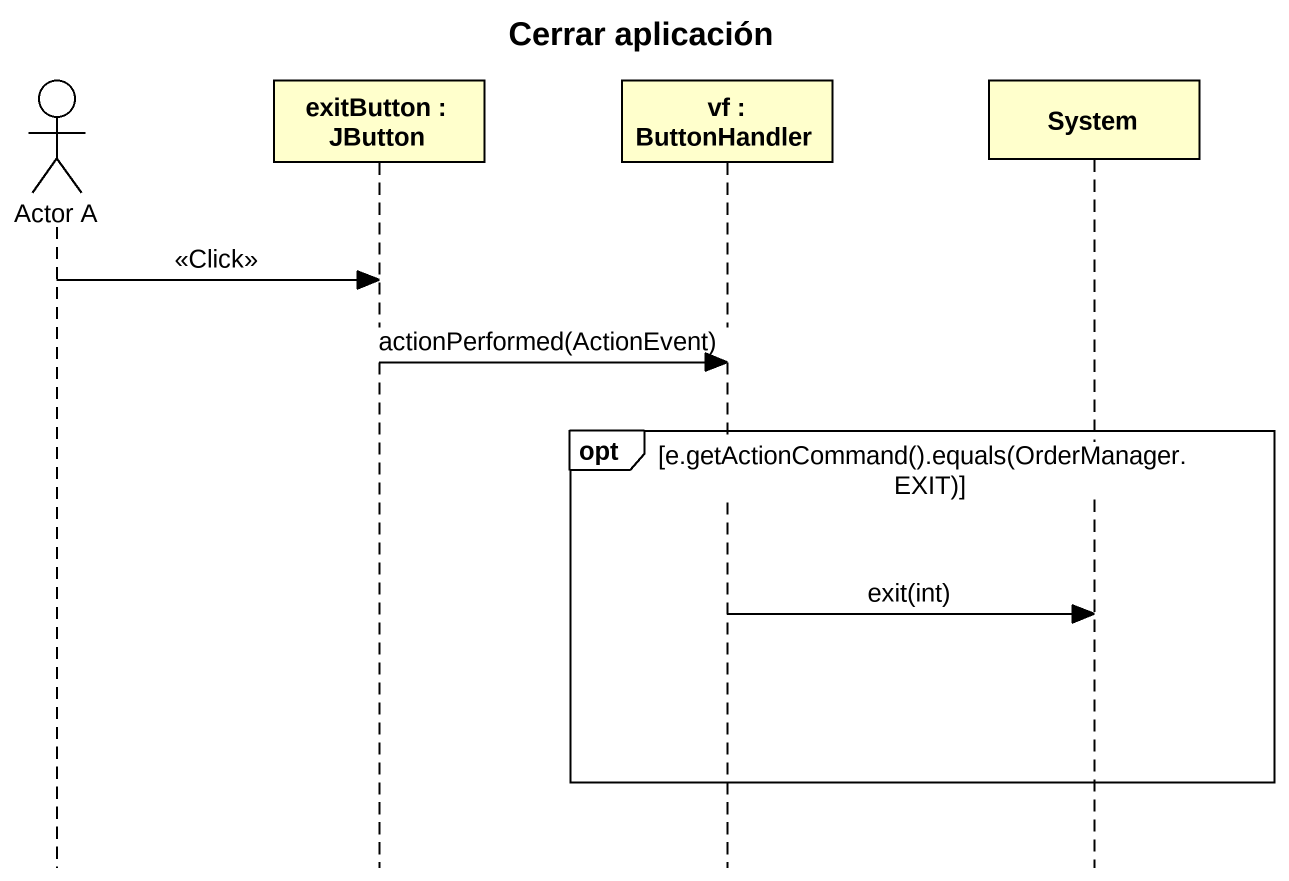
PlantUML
@startuml
title Cerrar aplicación
hide footbox
actor "Actor A" as Actor_A
participant "exitButton : JButton" as exitButton
participant "vf : ButtonHandler" as vf
participant System

Actor_A -> exitButton : <<Click>>
exitButton -> vf : actionPerformed(ActionEvent)
opt e.getActionCommand().equals(OrderManager.EXIT)
  vf -> System : exit(int)
end
@enduml
